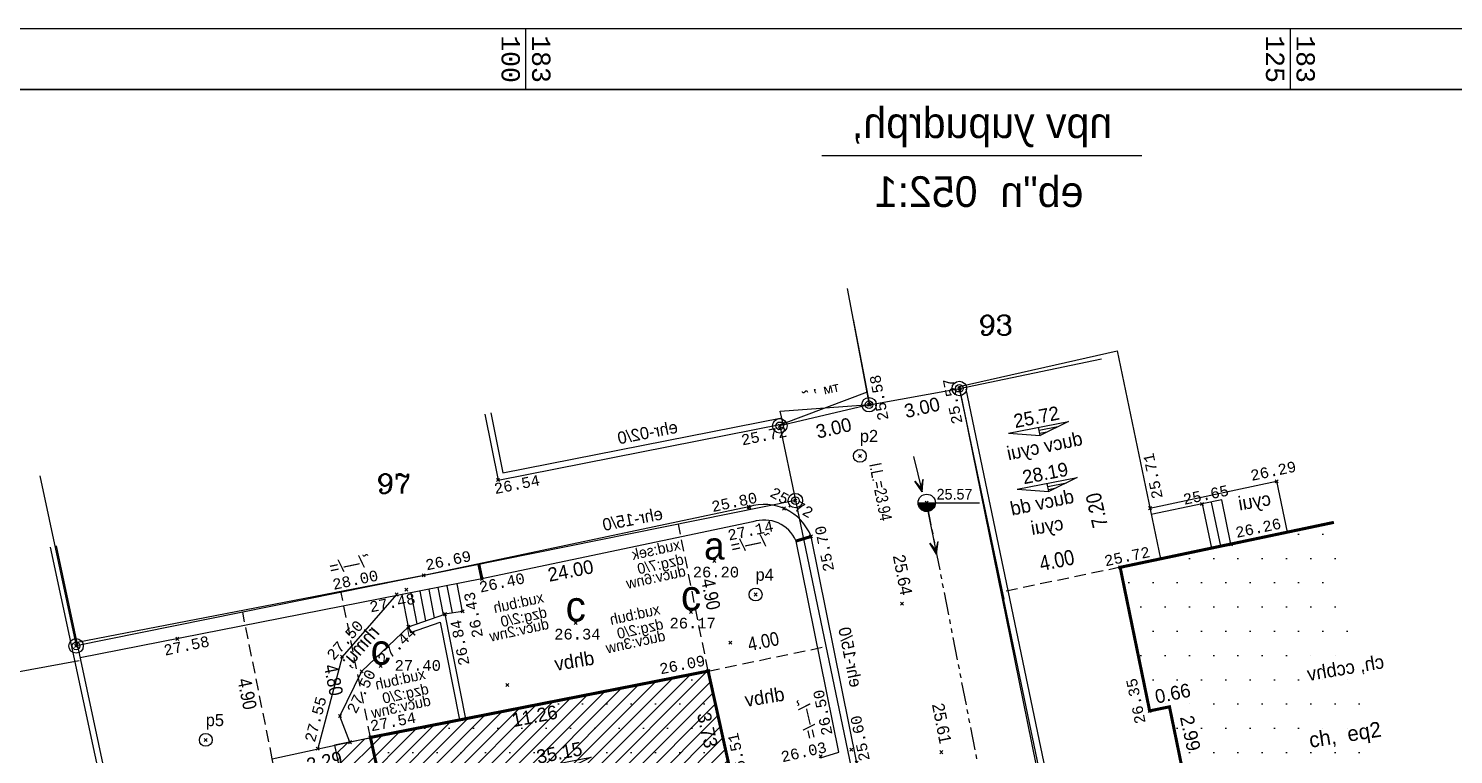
# Model space of a CAD drawing. Header units: inches. Extents: x 183042 to 183166, y 675888 to 675966.
# Drawn here: x 183083.73 to 183130.33, y 675942.35 to 675966.1 of the extents above; entities that cross this region are included whole.
import ezdxf
from ezdxf.enums import TextEntityAlignment as Align

# ---------------------------------------------------------------- set-up
doc = ezdxf.new("R2010")
doc.units = ezdxf.units.IN
doc.header["$LTSCALE"] = 0.03
doc.header["$PDMODE"] = 3
doc.header["$PDSIZE"] = 0.05
for name, pattern in [('BORDER2', [0.875, 0.25, -0.125, 0.25, -0.125, 0, -0.125]), ('DASHED', [19.05, 12.7, -6.35]), ('PHANTOM', [2.5, 1.25, -0.25, 0.25, -0.25, 0.25, -0.25])]:
    doc.linetypes.add(name, pattern=pattern)
for name, color, linetype in [('1501', 7, 'Continuous'), ('2605', 15, 'Continuous'), ('4701T', 80, 'Continuous'), ('A-Building Line', 240, 'BORDER2'), ('A-View 4', 8, 'Continuous'), ('A_POINTS', 2, 'Continuous'), ('GRID1', 7, 'Continuous'), ('GRID2', 7, 'Continuous'), ('PO', 2, 'Continuous'), ('POELEV', 7, 'Continuous'), ('POL', 12, 'Continuous'), ('VAR', 7, 'Continuous')]:
    doc.layers.add(name, color=color, linetype=linetype)
doc.styles.add('HBG', font='hbg')
doc.styles.add('HBT', font='HEBTXT')
doc.styles.add('HGV', font='HGV.SHX')
doc.styles.add('M', font='monotxt')
doc.styles.add('M1', font='MIRYL.SHX')
doc.styles.add('ROMANC', font='romanc')
doc.styles.add('SYMAP', font='symap')
doc.styles.add('TRHEBTXT', font='HEBTXT.SHX')
doc.styles.add('TXT', font='txt')

# ---------------------------------------------------------------- blocks, each defined once
blk = doc.blocks.new('PO0W')
at = {"layer": 'A_POINTS'}
blk.add_point((0, 0), dxfattribs=at)
at = {"layer": '1501', "style": 'M'}
blk.add_attdef('ELEV', text='', height=0.35, dxfattribs=at).set_placement((0.738, -0.167), align=Align.RIGHT)
blk = doc.blocks.new('SARW')
at = {"layer": '2605'}
blk.add_lwpolyline([(1.591, -0.227), (1.591, 0.227), (-1.591, -0.227), (-1.591, 0.227)], close=True, dxfattribs=at)
at = {"layer": '2605', "style": 'HBG', "text_generation_flag": 2, "flags": 8}
blk.add_attdef('TXT', text='', height=0.45, dxfattribs=at).set_placement((0, 0.25), align=Align.CENTER)
blk = doc.blocks.new('PO3')
at = {"layer": 'PO'}
blk.add_point((0, 0), dxfattribs=at)
at = {"layer": 'POL'}
for p, q in [((-0.014, 0), (0.014, 0)), ((0, -0.014), (0, 0.014))]:
    blk.add_line(p, q, dxfattribs=at)
blk.add_circle((0, 0), 0.21, dxfattribs=at)
at = {"layer": 'POELEV', "style": 'M'}
blk.add_attdef('ELEV', text='', height=0.35, dxfattribs=at).set_placement((0.81, 0), align=Align.RIGHT)
at = {"layer": 'POL', "style": 'HBT'}
blk.add_attdef('NAME', (0, 0.45), '', height=0.4, dxfattribs=at)
blk = doc.blocks.new('ORNW')
blk.add_point((0, 0))
at = {"style": 'SYMAP'}
blk.add_text('c', height=0.99, dxfattribs=at).set_placement((0, 0.048), align=Align.CENTER)
at = {"style": 'HBT'}
blk.add_attdef('NAME', (0.583, 0.36), '', height=0.4, dxfattribs=at)
at = {"color": 0, "style": 'M'}
blk.add_attdef('ELEV', text='', height=0.35, dxfattribs=at).set_placement((0.81, -0.542), align=Align.RIGHT)
blk = doc.blocks.new('Dklw')
blk.add_point((0, 0))
at = {"style": 'SYMAP'}
blk.add_text('a', height=0.9, dxfattribs=at).set_placement((0, 0.043), align=Align.CENTER)
at = {"style": 'HBT'}
blk.add_attdef('NAME', (0.583, 0.36), '', height=0.4, dxfattribs=at)
at = {"style": 'M'}
blk.add_attdef('ELEV', text='', height=0.35, dxfattribs=at).set_placement((0.81, -0.542), align=Align.RIGHT)
blk = doc.blocks.new('BIVW-H')
for p, q in [((-0.284, 0), (1.72, 0)), ((-0.263, -0.02), (0.263, -0.02)), ((-0.261, -0.04), (0.261, -0.04)), ((-0.257, -0.06), (0.257, -0.06)), ((-0.252, -0.08), (0.252, -0.08)), ((-0.244, -0.1), (0.244, -0.1)), ((-0.235, -0.12), (0.235, -0.12)), ((-0.224, -0.14), (0.224, -0.14)), ((-0.21, -0.16), (0.21, -0.16)), ((-0.193, -0.18), (0.193, -0.18)), ((-0.172, -0.2), (0.172, -0.2)), ((-0.146, -0.22), (0.146, -0.22)), ((-0.11, -0.24), (0.11, -0.24)), ((-0.046, -0.26), (0.046, -0.26))]:
    blk.add_line(p, q)
blk.add_circle((0, 0), 0.284)
blk.add_point((0, 0))
at = {"style": 'HBT'}
blk.add_attdef('NAME', text='', height=0.4, dxfattribs=at).set_placement((0, 0.36), align=Align.RIGHT)
at = {"style": 'TXT'}
blk.add_attdef('ELEV', (0.323, 0.108), '', height=0.35, dxfattribs=at)
blk = doc.blocks.new('TRP0001')
at = {"linetype": 'Continuous'}
for centre, radius in [((0, 0, 3000), 0.95), ((0, 0, 3001), 0.5)]:
    blk.add_circle(centre, radius, dxfattribs=at)
blk.add_point((0, 0))
at = {"style": 'TRHEBTXT', "flags": 8}
blk.add_attdef('NAME', text='', height=1.8, dxfattribs=at).set_placement((0, 2.1), align=Align.BOTTOM_CENTER)
blk.add_attdef('HIGHTM', text='', height=1.6, dxfattribs=at).set_placement((-1.5, 0), align=Align.RIGHT)
blk.add_attdef('HIGHTC', (1.5, 0), '', height=1.6, dxfattribs=at)
blk.add_attdef('MARK', text='', height=2, dxfattribs=at).set_placement((0, -1.3), align=Align.TOP_CENTER)
blk = doc.blocks.new('grida1')
at = {"layer": 'GRID1'}
blk.add_line((4, 0), (-4, 0), dxfattribs=at)
at = {"layer": 'GRID2', "style": 'M'}
for tag, p in [('CO1', (0, 2)), ('CO2', (0, -2))]:
    blk.add_attdef(tag, text='', height=2.4, dxfattribs=at).set_placement(p, align=Align.MIDDLE)
blk = doc.blocks.new('RZPA')
at = {"layer": 'VAR', "color": 0}
for p, q in [((-1, 0.268), (0, 0)), ((-1, 0.268), (1, 0.268)), ((0, 0), (0, 0.268)), ((1, 0.268), (0, 0)), ((0, 0.168), (0.627, 0.168)), ((0, 0.068), (0.254, 0.068))]:
    blk.add_line(p, q, dxfattribs=at)
at = {"layer": 'VAR', "color": 0, "style": 'TXT'}
blk.add_attdef('HEIGHT', text='', height=0.45, dxfattribs=at).set_placement((0, 0.387), align=Align.CENTER)
blk = doc.blocks.new('TRP0000')
blk.add_point((0, 0))
at = {"style": 'TRHEBTXT', "flags": 8}
blk.add_attdef('NAME', text='', height=1.8, dxfattribs=at).set_placement((0, 2.1), align=Align.BOTTOM_CENTER)
blk.add_attdef('HIGHTM', text='', height=1.6, dxfattribs=at).set_placement((-1, 0), align=Align.RIGHT)
blk.add_attdef('HIGHTC', (1, 0), '', height=1.6, dxfattribs=at)
blk.add_attdef('MARK', text='', height=2, dxfattribs=at).set_placement((0, -1.3), align=Align.TOP_CENTER)
blk = doc.blocks.new('hetz')
for p, q in [((0, 0), (-1, 0.35)), ((-0.3, 0), (-1, 0.35)), ((0, 0), (-1, -0.35)), ((-1, -0.35), (-0.3, 0))]:
    blk.add_line(p, q)

msp = doc.modelspace()

# ---------------------------------------------------------------- hatches: boundary and pattern name
at = {"layer": 'A-Building Line', "linetype": 'Continuous'}
h = msp.add_hatch(dxfattribs=at)
h.set_pattern_fill('ANSI31', color=256, scale=0.1)
h.paths.add_polyline_path([(183096.063, 675931.566), (183101.931, 675932.864), (183101.438, 675935.225), (183107.798, 675936.56), (183105.958, 675945.082), (183093.733, 675942.655), (183094.982, 675936.712)])
at = {"layer": 'A-View 4'}
h = msp.add_hatch(dxfattribs=at)
h.set_pattern_fill('DOTS', color=9, scale=0.5, style=0)
h.paths.add_polyline_path([(183126.422, 675949.946), (183129.778, 675928.16), (183128.455, 675927.373), (183124.045, 675926.452), (183123.142, 675930.991), (183123.818, 675931.125), (183122.747, 675935.497), (183123.591, 675935.697), (183122.401, 675941.166), (183121.647, 675940.987), (183121.046, 675943.914), (183120.397, 675943.78), (183119.432, 675948.476)])
h = msp.add_hatch(dxfattribs=at)
h.set_pattern_fill('DOTS', color=9, scale=0.5, style=0)
h.paths.add_polyline_path([(183106.056, 675939.308), (183107.189, 675939.539), (183107.798, 675936.56), (183099.505, 675934.819), (183099.885, 675932.411), (183096.063, 675931.566), (183094.982, 675936.712), (183096.209, 675936.93), (183094.914, 675942.912), (183105.958, 675945.082), (183106.763, 675941.443), (183105.678, 675941.159)])

# ---------------------------------------------------------------- linework, layer by layer
at = {"layer": 'A-Building Line', "linetype": 'Continuous', "flags": 128}
msp.add_lwpolyline([(183096.063, 675931.566), (183101.931, 675932.864), (183101.438, 675935.225), (183107.798, 675936.56), (183105.958, 675945.082), (183093.733, 675942.655), (183094.982, 675936.712)], close=True, dxfattribs=at)
at = {"layer": 'A-View 4', "color": 9}
for p, q in [((183109.671, 675961.942), (183120.137, 675961.942)), ((183110.504, 675957.591), (183111.22, 675953.795)), ((183114.173, 675954.326), (183118.822, 675955.293)), ((183111.22, 675953.796), (183114.173, 675954.326)), ((183111.22, 675953.796), (183108.301, 675953.104)), ((183085.389, 675945.415), (183080.004, 675944.436))]:
    msp.add_line(p, q, dxfattribs=at)
at = {"layer": 'A-View 4', "color": 9, "ltscale": 2.5}
for p, q in [((183112.67, 675952.096), (183112.953, 675950.942)), ((183113.129, 675950.364), (183113.424, 675948.904))]:
    msp.add_line(p, q, dxfattribs=at)
at = {"layer": 'A-View 4', "color": 9, "linetype": 'DASHED'}
for p, q in [((183105.958, 675945.082), (183104.988, 675949.884)), ((183119.432, 675948.476), (183115.556, 675947.667)), ((183094.914, 675942.912), (183093.956, 675947.656)), ((183091.704, 675942.213), (183090.736, 675947.006)), ((183105.958, 675945.082), (183109.806, 675945.885))]:
    msp.add_line(p, q, dxfattribs=at)
at = {"layer": 'A-View 4', "color": 9, "flags": 128}
for points in [[(183061.877, 675888.365), (183061.877, 675966.1), (183166.339, 675966.1), (183166.339, 675888.365)], [(183063.877, 675890.365), (183063.877, 675964.1), (183164.339, 675964.1), (183164.339, 675890.365)]]:
    msp.add_lwpolyline(points, close=True, dxfattribs=at)
at = {"layer": 'A-View 4', "color": 9}
msp.add_lwpolyline([(183164.339, 675964.1), (183063.877, 675964.1), (183063.877, 675890.365), (183164.339, 675890.365)], close=True, dxfattribs=at)
at = {"layer": 'A-View 4', "color": 9, "flags": 128}
for points in [[(183111.249, 675953.802), (183110.711, 675956.586)], [(183115.634, 675947.429), (183114.168, 675954.385), (183119.335, 675955.552), (183120.748, 675948.752)], [(183114.173, 675954.326), (183121.522, 675918.165)], [(183114.189, 675954.263), (183119.497, 675928.808)], [(183114.385, 675954.304), (183119.693, 675928.849)], [(183098.658, 675953.485), (183099.086, 675951.328)], [(183098.855, 675953.524), (183099.243, 675951.563)], [(183099.086, 675951.328), (183108.407, 675953.174)], [(183099.243, 675951.563), (183108.368, 675953.37)], [(183108.301, 675953.104), (183108.811, 675950.657)], [(183108.407, 675953.174), (183108.368, 675953.37)], [(183084.096, 675951.472), (183085.286, 675945.905)], [(183120.404, 675950.411), (183124.547, 675951.292), (183124.898, 675949.625)], [(183108.811, 675950.657), (183085.286, 675945.905)], [(183108.811, 675950.657), (183115.457, 675918.782)], [(183123.055, 675949.23), (183122.753, 675950.683), (183122.113, 675950.55), (183120.447, 675950.203)], [(183122.113, 675950.55), (183122.417, 675949.103)], [(183122.407, 675950.611), (183122.711, 675949.165)], [(183084.443, 675949.133), (183086.244, 675940.706)], [(183084.638, 675949.175), (183086.439, 675940.748)], [(183096.657, 675948.211), (183085.323, 675946.014)], [(183098.56, 675948.094), (183085.421, 675945.513)], [(183097.594, 675946.983), (183097.419, 675947.87)], [(183097.927, 675947.035), (183097.751, 675947.935)], [(183095.768, 675947.587), (183093.987, 675945.55), (183093.19, 675942.546)], [(183096.154, 675946.531), (183095.948, 675947.581)], [(183096.44, 675946.63), (183096.242, 675947.639)], [(183096.726, 675946.729), (183096.536, 675947.696)], [(183097.013, 675946.828), (183096.831, 675947.754)], [(183097.299, 675946.927), (183097.125, 675947.812)], [(183096.154, 675946.531), (183097.349, 675946.944), (183098.022, 675943.523)], [(183097.927, 675947.035), (183097.349, 675946.944)], [(183094.243, 675942.757), (183093.915, 675943.609), (183094.628, 675945.077), (183096.154, 675946.531)], [(183096.154, 675946.531), (183096.219, 675946.342)], [(183096.219, 675946.342), (183097.198, 675946.68), (183097.826, 675943.484)], [(183094.982, 675936.712), (183092.965, 675936.251), (183091.704, 675942.213), (183094.914, 675942.912)]]:
    msp.add_lwpolyline(points, dxfattribs=at)
for points in [[(183109.782, 675941.756), (183110.819, 675942.085), (183109.324, 675949.485, 0.396246), (183107.283, 675950.454), (183096.657, 675948.211)], [(183109.628, 675942.242), (183110.229, 675942.433), (183108.834, 675949.336, 0.392084), (183107.417, 675949.961), (183098.56, 675948.094)]]:
    msp.add_lwpolyline(points, format="xyb", dxfattribs=at)
at = {"layer": 'A-View 4', "color": 9, "linetype": 'PHANTOM', "ltscale": 20, "flags": 128}
msp.add_lwpolyline([(183113.1, 675950.6), (183116.19, 675934.75), (183119.84, 675914.77), (183125.25, 675914.764)], dxfattribs=at)
at = {"layer": 'A-View 4', "color": 9, "const_width": 0.1, "flags": 128}
for points in [[(183128.455, 675927.373), (183124.045, 675926.452), (183123.142, 675930.991), (183123.818, 675931.125), (183122.747, 675935.497), (183123.591, 675935.697), (183122.401, 675941.166), (183121.647, 675940.987), (183121.046, 675943.914), (183120.397, 675943.78), (183119.432, 675948.476), (183126.422, 675949.946)], [(183109.324, 675949.485), (183108.834, 675949.336)], [(183098.56, 675948.094), (183098.455, 675948.59)]]:
    msp.add_lwpolyline(points, dxfattribs=at)
msp.add_lwpolyline([(183106.056, 675939.308), (183107.189, 675939.539), (183107.798, 675936.56), (183099.505, 675934.819), (183099.885, 675932.411), (183096.063, 675931.566), (183094.982, 675936.712), (183096.209, 675936.93), (183094.914, 675942.912), (183105.958, 675945.082), (183106.763, 675941.443), (183105.678, 675941.159)], close=True, dxfattribs=at)

# ---------------------------------------------------------------- block references
at = {"layer": 'A-View 4', "color": 9, "xscale": 0.25, "yscale": 0.25, "zscale": 0.25, "rotation": 270}
for p, values in [((183100, 675965.1), {'CO2': '100', 'CO1': '183'}), ((183125, 675965.1), {'CO2': '125', 'CO1': '183'})]:
    msp.add_blockref('grida1', p, dxfattribs=at).add_auto_attribs(values)
at = {"layer": 'A-View 4', "color": 9}
ref = msp.add_blockref('SARW', (183109.783, 675953.691), dxfattribs=dict(at, xscale=0.9148662772405444, yscale=0.9148662772405444, zscale=0.9148662772405444, rotation=12.45456835723437))
ref.add_attrib('TXT', '™ ’ ˜', dxfattribs={"layer": '2605', "height": 0.45, "rotation": 12.4546, "style": 'HBG', "text_generation_flag": 2, "flags": 8}).set_placement((183109.734, 675953.914), align=Align.CENTER)
ref = msp.add_blockref('PO0W', (183111.249, 675953.802), dxfattribs=at)
ref.add_attrib('ELEV', '25.58', dxfattribs={"layer": '1501', "height": 0.35, "rotation": 100.9424, "style": 'M'}).set_placement((183111.575, 675954.8), align=Align.RIGHT)
ref = msp.add_blockref('PO0W', (183114.189, 675954.263), dxfattribs=at)
ref.add_attrib('ELEV', '25.57', dxfattribs={"layer": '1501', "height": 0.35, "rotation": 101.7784, "style": 'M'}).set_placement((183113.97, 675954.686), align=Align.RIGHT)
at = {"layer": 'A-View 4', "color": 9, "xscale": 0.25, "yscale": 0.25, "zscale": 0.25}
for p in [(183114.173, 675954.326), (183111.22, 675953.795), (183108.301, 675953.104), (183108.811, 675950.657), (183085.286, 675945.905)]:
    msp.add_blockref('TRP0001', p, dxfattribs=at)
at = {"layer": 'A-View 4', "color": 9}
for p, rotation, values in [((183116.811, 675952.793), 11.04042931948247, {'HEIGHT': '25.72'}), ((183117.099, 675950.956), 11.04042931948247, {'HEIGHT': '28.19'}), ((183101.206, 675941.812), 10.99600191428137, {'HEIGHT': '35.15'})]:
    msp.add_blockref('RZPA', p, dxfattribs=dict(at, rotation=rotation)).add_auto_attribs(values)
ref = msp.add_blockref('PO0W', (183108.407, 675953.174), dxfattribs=at)
ref.add_attrib('ELEV', '25.72', dxfattribs={"layer": '1501', "height": 0.35, "rotation": 11.2038, "style": 'M'}).set_placement((183108.561, 675952.756), align=Align.RIGHT)
ref = msp.add_blockref('PO3', (183110.92, 675952.12), dxfattribs=at)
ref.add_attrib('NAME', 'p2', (183110.92, 675952.57), dxfattribs={"layer": 'POL', "height": 0.4, "style": 'HBT'})
ref = msp.add_blockref('PO0W', (183120.404, 675950.411), dxfattribs=at)
ref.add_attrib('ELEV', '25.71', dxfattribs={"layer": '1501', "height": 0.35, "rotation": 101.7461, "style": 'M'}).set_placement((183120.52, 675952.237), align=Align.RIGHT)
ref = msp.add_blockref('PO0W', (183124.547, 675951.292), dxfattribs=at)
ref.add_attrib('ELEV', '26.29', dxfattribs={"layer": '1501', "height": 0.35, "rotation": 11.8769, "style": 'M'}).set_placement((183125.219, 675951.614), align=Align.RIGHT)
ref = msp.add_blockref('PO0W', (183099.086, 675951.328), dxfattribs=at)
ref.add_attrib('ELEV', '26.54', dxfattribs={"layer": '1501', "height": 0.35, "rotation": 11.2038, "style": 'M'}).set_placement((183100.479, 675951.164), align=Align.RIGHT)
at = {"layer": 'A-View 4', "color": 9, "ltscale": 2.5}
for p, xscale, yscale, zscale, rotation in [((183112.953, 675950.942), 0.4000000000000001, 0.4000000000000001, 0.4000000000000001, 283.7704087215652), ((183113.424, 675948.904), 0.4, 0.4, 0.4, 281.4068869585737)]:
    msp.add_blockref('hetz', p, dxfattribs=dict(at, xscale=xscale, yscale=yscale, zscale=zscale, rotation=rotation))
at = {"layer": 'A-View 4', "color": 9}
ref = msp.add_blockref('PO0W', (183122.113, 675950.55), dxfattribs=at)
ref.add_attrib('ELEV', '25.65', dxfattribs={"layer": '1501', "height": 0.35, "rotation": 11.8769, "style": 'M'}).set_placement((183123.012, 675950.831), align=Align.RIGHT)
ref = msp.add_blockref('PO0W', (183107.283, 675950.454), dxfattribs=at)
ref.add_attrib('ELEV', '25.80', dxfattribs={"layer": '1501', "height": 0.35, "rotation": 11.9215, "style": 'M'}).set_placement((183107.59, 675950.595), align=Align.RIGHT)
ref = msp.add_blockref('PO0W', (183108.438, 675950.4), dxfattribs=at)
ref.add_attrib('ELEV', '25.72', dxfattribs={"layer": '1501', "height": 0.35, "rotation": 330.5377, "style": 'M'}).set_placement((183109.266, 675950.069), align=Align.RIGHT)
ref = msp.add_blockref('BIVW-H', (183113.107, 675950.585), dxfattribs=at)
ref.add_attrib('ELEV', '25.57', (183113.43, 675950.693), dxfattribs={"layer": '4701T', "height": 0.35, "style": 'TXT'})
ref = msp.add_blockref('PO0W', (183107.311, 675950.423), dxfattribs=at)
ref.add_attrib('ELEV', '27.14', dxfattribs={"layer": '1501', "height": 0.35, "rotation": 11.9215, "style": 'M'}).set_placement((183108.12, 675949.662), align=Align.RIGHT)
ref = msp.add_blockref('PO0W', (183109.324, 675949.485), dxfattribs=at)
ref.add_attrib('ELEV', '25.70', dxfattribs={"layer": '1501', "height": 0.35, "rotation": 101.4209, "style": 'M'}).set_placement((183109.782, 675949.863), align=Align.RIGHT)
ref = msp.add_blockref('PO0W', (183123.055, 675949.23), dxfattribs=at)
ref.add_attrib('ELEV', '26.26', dxfattribs={"layer": '1501', "height": 0.35, "rotation": 11.8769, "style": 'M'}).set_placement((183124.725, 675949.749), align=Align.RIGHT)
ref = msp.add_blockref('Dklw', (183106.159, 675948.688), dxfattribs=at)
ref.add_attrib('ELEV', '26.20', dxfattribs={"layer": '1501', "height": 0.35, "style": 'M'}).set_placement((183106.969, 675948.146), align=Align.RIGHT)
ref = msp.add_blockref('PO0W', (183096.657, 675948.211), dxfattribs=at)
ref.add_attrib('ELEV', '26.69', dxfattribs={"layer": '1501', "height": 0.35, "rotation": 11.9215, "style": 'M'}).set_placement((183098.235, 675948.687), align=Align.RIGHT)
ref = msp.add_blockref('PO0W', (183119.432, 675948.476), dxfattribs=at)
ref.add_attrib('ELEV', '25.72', dxfattribs={"layer": '1501', "height": 0.35, "rotation": 11.8769, "style": 'M'}).set_placement((183120.436, 675948.818), align=Align.RIGHT)
ref = msp.add_blockref('PO0W', (183096.09, 675947.742), dxfattribs=at)
ref.add_attrib('ELEV', '28.00', dxfattribs={"layer": '1501', "height": 0.35, "rotation": 11.9215, "style": 'M'}).set_placement((183095.195, 675948.051), align=Align.RIGHT)
ref = msp.add_blockref('PO3', (183107.509, 675947.586), dxfattribs=at)
ref.add_attrib('NAME', 'p4', (183107.509, 675948.036), dxfattribs={"layer": 'POL', "height": 0.4, "style": 'HBT'})
at = {"layer": 'A-View 4', "color": 9, "ltscale": 2.5, "xscale": 0.25, "yscale": 0.25, "zscale": 0.25, "rotation": 281.0475208886247}
for p, values in [((183112.3, 675947.29), {'HIGHTM': '25.64'}), ((183113.58, 675942.43), {'HIGHTM': '25.61'})]:
    msp.add_blockref('TRP0000', p, dxfattribs=at).add_auto_attribs(values)
at = {"layer": 'A-View 4', "color": 9}
ref = msp.add_blockref('PO0W', (183098.56, 675948.094), dxfattribs=at)
ref.add_attrib('ELEV', '26.40', dxfattribs={"layer": '1501', "height": 0.35, "rotation": 11.9215, "style": 'M'}).set_placement((183099.99, 675947.961), align=Align.RIGHT)
ref = msp.add_blockref('PO0W', (183095.768, 675947.587), dxfattribs=at)
ref.add_attrib('ELEV', '27.48', dxfattribs={"layer": '1501', "height": 0.35, "rotation": 11.1113, "style": 'M'}).set_placement((183096.407, 675947.293), align=Align.RIGHT)
ref = msp.add_blockref('PO0W', (183097.927, 675947.035), dxfattribs=at)
ref.add_attrib('ELEV', '26.43', dxfattribs={"layer": '1501', "height": 0.35, "rotation": 101.1176, "style": 'M'}).set_placement((183098.306, 675947.694), align=Align.RIGHT)
ref = msp.add_blockref('ORNW', (183101.628, 675946.657), dxfattribs=at)
ref.add_attrib('ELEV', '26.34', dxfattribs={"layer": '1501', "color": 0, "height": 0.35, "style": 'M'}).set_placement((183102.438, 675946.115), align=Align.RIGHT)
ref = msp.add_blockref('ORNW', (183105.399, 675947.017), dxfattribs=at)
ref.add_attrib('ELEV', '26.17', dxfattribs={"layer": '1501', "color": 0, "height": 0.35, "style": 'M'}).set_placement((183106.209, 675946.475), align=Align.RIGHT)
ref = msp.add_blockref('PO0W', (183097.349, 675946.944), dxfattribs=at)
ref.add_attrib('ELEV', '26.84', dxfattribs={"layer": '1501', "height": 0.35, "rotation": 101.1176, "style": 'M'}).set_placement((183097.864, 675946.786), align=Align.RIGHT)
ref = msp.add_blockref('PO0W', (183093.987, 675945.55), dxfattribs=at)
ref.add_attrib('ELEV', '27.50', dxfattribs={"layer": '1501', "height": 0.35, "rotation": 48.8274, "style": 'M'}).set_placement((183094.711, 675946.55), align=Align.RIGHT)
ref = msp.add_blockref('PO0W', (183096.154, 675946.531), dxfattribs=at)
ref.add_attrib('ELEV', '27.44', dxfattribs={"layer": '1501', "height": 0.35, "rotation": 43.6269, "style": 'M'}).set_placement((183096.442, 675946.318), align=Align.RIGHT)
ref = msp.add_blockref('PO0W', (183088.598, 675946.137), dxfattribs=at)
ref.add_attrib('ELEV', '27.58', dxfattribs={"layer": '1501', "height": 0.35, "rotation": 11.9215, "style": 'M'}).set_placement((183089.675, 675945.897), align=Align.RIGHT)
ref = msp.add_blockref('ORNW', (183095.25, 675945.244), dxfattribs=at)
ref.add_attrib('ELEV', '27.40', dxfattribs={"layer": '1501', "color": 0, "height": 0.35, "style": 'M'}).set_placement((183097.218, 675945.091), align=Align.RIGHT)
for p in [(183106.684, 675946.008), (183099.392, 675944.628), (183093.915, 675943.609), (183094.243, 675942.757)]:
    msp.add_blockref('PO0W', p, dxfattribs=at)
ref = msp.add_blockref('PO0W', (183105.958, 675945.082), dxfattribs=at)
ref.add_attrib('ELEV', '26.09', dxfattribs={"layer": '1501', "height": 0.35, "rotation": 11.1176, "style": 'M'}).set_placement((183105.889, 675945.266), align=Align.RIGHT)
ref = msp.add_blockref('PO0W', (183094.628, 675945.077), dxfattribs=at)
ref.add_attrib('ELEV', '27.50', dxfattribs={"layer": '1501', "height": 0.35, "rotation": 64.0832, "style": 'M'}).set_placement((183095.101, 675945.023), align=Align.RIGHT)
ref = msp.add_blockref('PO0W', (183120.397, 675943.78), dxfattribs=at)
ref.add_attrib('ELEV', '26.35', dxfattribs={"layer": '1501', "height": 0.35, "rotation": 101.6178, "style": 'M'}).set_placement((183119.964, 675944.876), align=Align.RIGHT)
ref = msp.add_blockref('PO0W', (183093.19, 675942.546), dxfattribs=at)
ref.add_attrib('ELEV', '27.55', dxfattribs={"layer": '1501', "height": 0.35, "rotation": 75.1429, "style": 'M'}).set_placement((183093.481, 675944.195), align=Align.RIGHT)
ref = msp.add_blockref('PO0W', (183110.638, 675942.514), dxfattribs=at)
ref.add_attrib('ELEV', '26.50', dxfattribs={"layer": '1501', "height": 0.35, "rotation": 101.4209, "style": 'M'}).set_placement((183109.726, 675944.502), align=Align.RIGHT)
ref = msp.add_blockref('PO3', (183089.528, 675942.832), dxfattribs=at)
ref.add_attrib('NAME', 'p5', (183089.528, 675943.282), dxfattribs={"layer": 'POL', "height": 0.4, "style": 'HBT'})
ref = msp.add_blockref('PO0W', (183094.914, 675942.912), dxfattribs=at)
ref.add_attrib('ELEV', '27.54', dxfattribs={"layer": '1501', "height": 0.35, "rotation": 11.1176, "style": 'M'}).set_placement((183096.429, 675943.402), align=Align.RIGHT)
ref = msp.add_blockref('PO0W', (183110.819, 675942.085), dxfattribs=at)
ref.add_attrib('ELEV', '25.60', dxfattribs={"layer": '1501', "height": 0.35, "rotation": 101.4209, "style": 'M'}).set_placement((183110.947, 675943.659), align=Align.RIGHT)
ref = msp.add_blockref('PO0W', (183106.763, 675941.443), dxfattribs=at)
ref.add_attrib('ELEV', '26.51', dxfattribs={"layer": '1501', "height": 0.35, "rotation": 102.4697, "style": 'M'}).set_placement((183106.927, 675943.087), align=Align.RIGHT)
ref = msp.add_blockref('PO0W', (183109.639, 675942.293), dxfattribs=at)
ref.add_attrib('ELEV', '26.03', dxfattribs={"layer": '1501', "height": 0.35, "rotation": 12.8921, "style": 'M'}).set_placement((183109.861, 675942.435), align=Align.RIGHT)

# ---------------------------------------------------------------- texts
at = {"layer": 'A-View 4', "color": 9, "style": 'HGV', "text_generation_flag": 2}
for s, p in [('npv yupudrph,', (183114.917, 675962.517)), ('eb"n  052:1', (183114.819, 675960.263))]:
    msp.add_text(s, height=1.00379, dxfattribs=at).set_placement(p, align=Align.CENTER)
at = {"layer": 'A-View 4', "color": 9, "style": 'ROMANC'}
for s, p in [('93', (183114.806, 675956.071)), ('97', (183095.12, 675950.887))]:
    msp.add_text(s, height=0.65, dxfattribs=at).set_placement(p)
at = {"layer": 'A-View 4', "color": 9}
for s, rotation, p in [('3.00', 12.8816, (183113.004, 675953.484)), ('3.00', 12.8816, (183110.113, 675952.814)), ('24.00', 11.1176, (183101.502, 675948.147)), ('0.66', 11.6178, (183121.197, 675944.134)), ('11.26', 11.1176, (183100.326, 675943.391)), ('3.73', 282.4697, (183105.717, 675943.103)), ('2.99', 282.2755, (183121.508, 675943.003)), ('3.29', 12.2886, (183093.453, 675941.903))]:
    msp.add_text(s, height=0.45, rotation=rotation, dxfattribs=at).set_placement(p, align=Align.CENTER)
at = {"layer": 'A-View 4', "color": 9, "style": 'HGV', "text_generation_flag": 2}
for s, height, rotation, p in [('ehr-02/0', 0.4, 11.2038, (183104.991, 675952.884)), ('ehr-15/0', 0.4, 11.2038, (183104.501, 675950.049)), ('xud:sek', 0.35, 12.5245, (183105.076, 675949.063)), ('˜/—/=', 0.4, 11.9044, (183108.04, 675949.207)), ('˜/—/=', 0.4, 11.9044, (183094.91, 675948.517)), ('dzg:7/0', 0.35, 12.5245, (183105.183, 675948.578)), ('ducv:6nw', 0.35, 12.5245, (183105.249, 675948.196)), ('xud:buh', 0.35, 12.5245, (183100.603, 675947.336)), ('dzg:2/0', 0.35, 12.5245, (183100.711, 675946.851)), ('xud:buh', 0.35, 12.5245, (183104.41, 675946.948)), ('ducv:2nw', 0.35, 12.5245, (183100.777, 675946.47)), ('dzg:2/0', 0.35, 12.5245, (183104.518, 675946.463)), ('ehr-15/0', 0.4, 281.4209, (183110.604, 675944.525)), ('ducv:3nw', 0.35, 12.5245, (183104.584, 675946.082)), ('xud:buh', 0.35, 12.5245, (183096.737, 675944.83)), ('dzg:2/0', 0.35, 12.5245, (183096.844, 675944.345)), ('ducv:3nw', 0.35, 12.5245, (183096.91, 675943.963)), ('˜/—/=', 0.4, 102.9075, (183109.246, 675944.205))]:
    msp.add_text(s, height=height, rotation=rotation, dxfattribs=at).set_placement(p)
for s, rotation, p in [('ducv cyui', 11.7809, (183116.96, 675952.449)), ('ducv dd', 11.7809, (183116.877, 675950.6)), ('cyui', 9.6576, (183123.824, 675950.645, -18)), ('cyui', 9.6576, (183117.039, 675949.84, -18)), ('rhmu;', 48.8274, (183094.566, 675945.897)), ('dhbv', 9.3488, (183101.58, 675945.416)), ('ch, ccbhv', 9.6576, (183126.801, 675945.191, -18)), ('dhbv', 9.3488, (183107.802, 675944.236))]:
    msp.add_text(s, height=0.45, rotation=rotation, dxfattribs=at).set_placement(p, align=Align.MIDDLE_CENTER)
at = {"layer": 'A-View 4', "color": 9, "ltscale": 2.5, "style": 'TXT', "width": 0.8}
msp.add_text('I.L.=23.94', height=0.4, rotation=281.0399, dxfattribs=at).set_placement((183111.223, 675951.85))
at = {"layer": 'A-View 4', "color": 9, "ltscale": 2.5, "oblique": 198.6084, "width": 0.88}
for s, rotation, p in [('7.20', 102.7234, (183119.054, 675950.428)), ('4.00', 11.7809, (183117.443, 675948.316))]:
    msp.add_text(s, height=0.5, rotation=rotation, dxfattribs=at).set_placement(p, align=Align.BOTTOM_CENTER)
at = {"layer": 'A-View 4', "color": 9, "oblique": 198.6084, "width": 0.88}
for s, rotation, p in [('4.90', 281.42, (183105.694, 675947.528)), ('4.00', 11.7784, (183107.836, 675945.704)), ('4.80', 281.42, (183093.355, 675944.72)), ('4.90', 281.42, (183090.532, 675944.265))]:
    msp.add_text(s, height=0.45, rotation=rotation, dxfattribs=at).set_placement(p, align=Align.BOTTOM_CENTER)
at = {"layer": 'A-View 4', "color": 9, "style": 'M1'}
msp.add_text('  ch,  eq2', height=0.5, rotation=9.088, dxfattribs=at).set_placement((183126.644, 675942.729), align=Align.CENTER)

doc.saveas('drawing.dxf')
